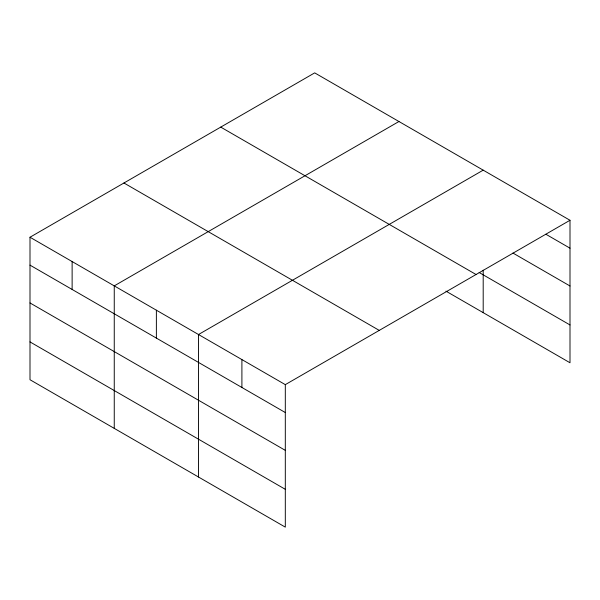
<?xml version="1.0" encoding="UTF-8"?>
<svg xmlns="http://www.w3.org/2000/svg" width="600" height="600" viewBox="0 0 600 600"><rect width="100%" height="100%" fill="white"/><g stroke="black" fill="none" stroke-linecap="round" stroke-linejoin="round"><path stroke-width="0.9" d="M30 237.233L285.308 384.638L285.308 527.13L30 379.733L30 237.233L314.692 72.87L570 220.267L570 362.767L445.928 291.135M398.94 121.515L114.255 285.877L114.255 428.37M483.195 170.153L198.502 334.522L198.502 477.015M285.308 384.638L570 220.267M545.888 234.248L570 248.175M512.933 253.042L570 285.99M479.145 272.498L570 324.952M220.74 127.11L476.055 274.515M123.945 182.993L379.26 330.397M30 265.132L285.308 412.537M30 302.947L285.308 450.353M30 341.91L285.308 489.315M483.195 270.195L483.195 312.653M241.905 359.58L241.905 387.48M156.375 310.2L156.375 338.1M72.127 261.555L72.127 289.455"/></g></svg>
